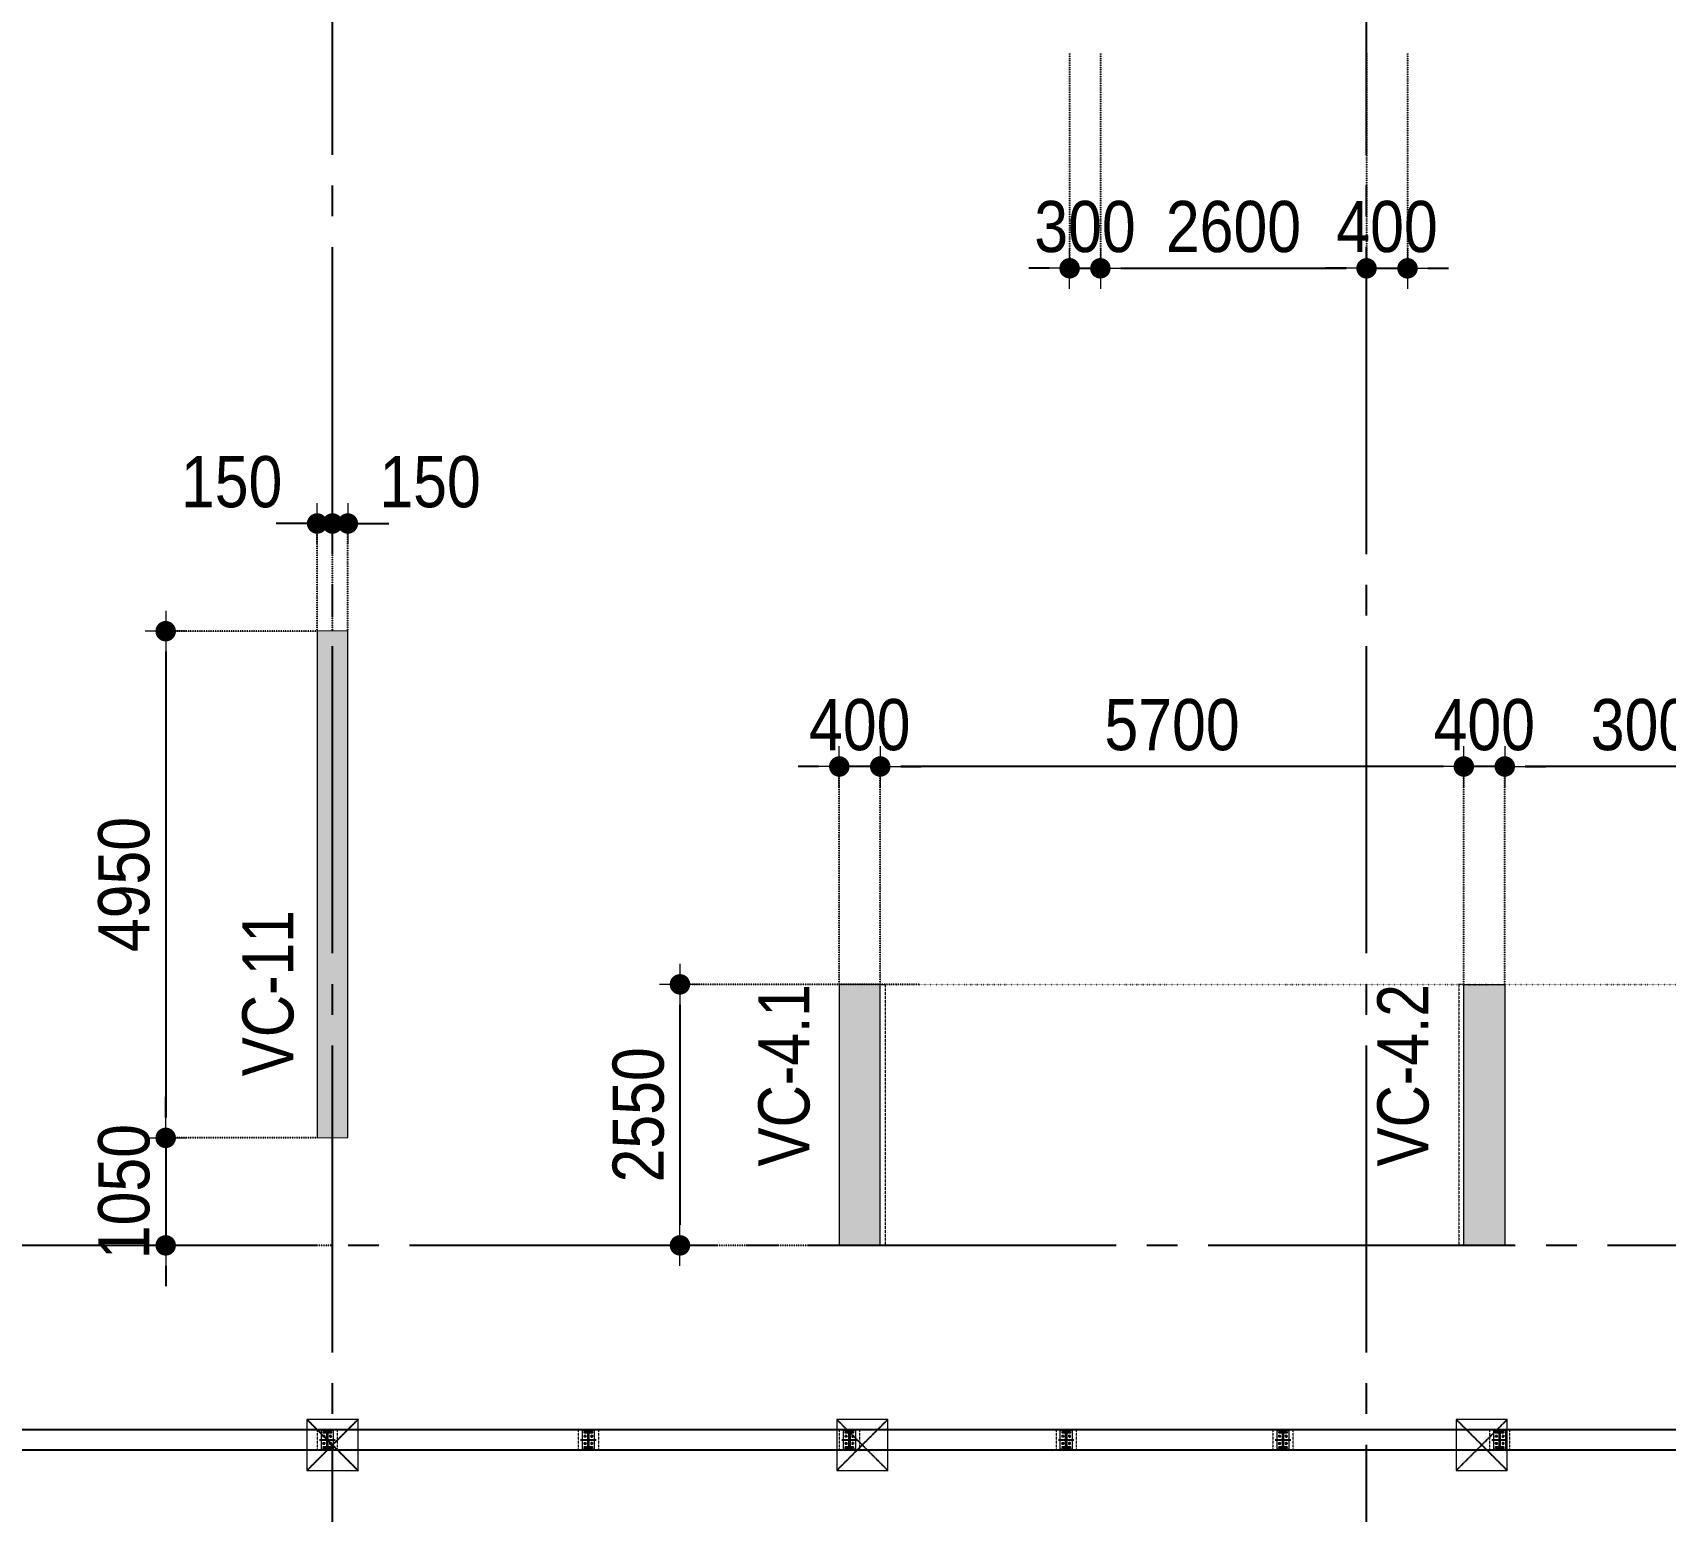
# Model space of a CAD drawing. Header units: millimetres. Extents: x -3973692 to -2843767, y 592734 to 838475.
# Drawn here: x -3506873 to -3490927, y 607383 to 621828 of the extents above; entities that cross this region are included whole.
import ezdxf
from ezdxf.enums import TextEntityAlignment as Align

# ---------------------------------------------------------------- set-up
doc = ezdxf.new("R2010")
doc.units = ezdxf.units.MM
doc.header["$MEASUREMENT"] = 0
doc.header["$PDMODE"] = 3
doc.header["$PDSIZE"] = -20
for name, pattern in [('CHG_XX_Cot_Tang 1$0$CENTER', [20.2, 12.7, -2.5, 2.5, -2.5]), ('CHG_XX_Cot_Tang 1$0$CENTER2', [28.575, 19.05, -3.175, 3.175, -3.175]), ('CHG_XX_Cot_Tang 1$0$MB_Luoi truc$0$HTT Hidden 21', [3, 2, -1]), ('CHG_XX_Luoi truc$0$MB_Luoi truc$0$Center101', [13, 10, -1, 1, -1]), ('DIVIDE2', [15.875, 6.35, -3.175, 0, -3.175, 0, -3.175]), ('DOT2', [0.125, 0, -0.125]), ('HIDDEN5', [2.8375, 1.25, -1.5875])]:
    doc.linetypes.add(name, pattern=pattern)
doc.layers.get('0').update_dxf_attribs({"lineweight": 9})
doc.layers.get('Defpoints').update_dxf_attribs({"color": 10, "lineweight": 0})
for name, color, linetype, lineweight in [("'S_General_Dim_1", 1, 'Continuous', 18), ("'S_General_Divide_3 Intermediate", 3, 'DIVIDE2', 40), ("CHG_XX_Cot_Tang 1$0$'S_Steel_Cont_2 Normal", 2, 'Continuous', 25), ("CHG_XX_Cot_Tang 1$0$'S_Steel_Cont_2 Normal_Plate", 150, 'Continuous', 15), ('CHG_XX_Cot_Tang 1$0$Cot thep', 51, 'Continuous', 15), ('CHG_XX_Cot_Tang 1$0$Net thay Tuong', 3, 'Continuous', 20), ('CHG_XX_Cot_Tang 1$0$NS-Pier', 150, 'Continuous', 9), ('CHG_XX_Cot_Tang 1$0$NS-Pier @ 1', 150, 'Continuous', 9), ('CHG_XX_Cot_Tang 1$0$NS-Pier @ 100', 150, 'Continuous', 9), ('CHG_XX_Cot_Tang 1$0$NS-Pier @ 150 VP1', 150, 'Continuous', 9), ('CHG_XX_Cot_Tang 1$0$NS-Pier @ 150 VP2', 150, 'Continuous', 9), ('CHG_XX_Cot_Tang 1$0$NS-Pier @ 150 VP3', 150, 'Continuous', 9), ('CHG_XX_Cot_Tang 1$0$NS-Pier @ 150 VP4', 150, 'Continuous', 9), ('CHG_XX_Cot_Tang 1$0$NS-Pier @ 150 VP5', 150, 'Continuous', 9), ('CHG_XX_Cot_Tang 1$0$NS-Pier @ 150 VP6', 150, 'Continuous', 9), ('CHG_XX_Cot_Tang 1$0$NS-Pier @ 150 VP7', 150, 'Continuous', 9), ('CHG_XX_Cot_Tang 1$0$NS-Pier @ 150 VP8', 150, 'Continuous', 9), ('CHG_XX_Cot_Tang 1$0$NS-Pier @ 150 VP9', 150, 'Continuous', 9), ('CHG_XX_Cot_Tang 1$0$NS-Pier @ 150 VPModel', 150, 'Continuous', 9), ('CHG_XX_Cot_Tang 1$0$NS-Pier @ 200 VP11', 150, 'Continuous', 9), ('CHG_XX_Cot_Tang 1$0$NS-Pier @ 200 VP12', 150, 'Continuous', 9), ('CHG_XX_Cot_Tang 1$0$NS-Pier @ 200 VP13', 150, 'Continuous', 9), ('CHG_XX_Cot_Tang 1$0$NS-Pier @ 200 VP14', 150, 'Continuous', 9), ('CHG_XX_Cot_Tang 1$0$NS-Pier @ 200 VP15', 150, 'Continuous', 9), ('CHG_XX_Cot_Tang 1$0$NS-Pier @ 200 VP16', 150, 'Continuous', 9), ('CHG_XX_Cot_Tang 1$0$NS-Pier @ 200 VP17', 150, 'Continuous', 9), ('CHG_XX_Cot_Tang 1$0$NS-Pier @ 200 VP18', 150, 'Continuous', 9), ('CHG_XX_Cot_Tang 1$0$NS-Pier @ 200 VP19', 150, 'Continuous', 9), ('CHG_XX_Cot_Tang 1$0$NS-Pier @ 200 VP21', 150, 'Continuous', 9), ('CHG_XX_Cot_Tang 1$0$NS-Pier @ 200 VP22', 150, 'Continuous', 9), ('CHG_XX_Cot_Tang 1$0$NS-Pier @ 200 VP23', 150, 'Continuous', 9), ('CHG_XX_Cot_Tang 1$0$NS-Pier @ 200 VP24', 150, 'Continuous', 9), ('CHG_XX_Cot_Tang 1$0$NS-Pier @ 200 VP25', 150, 'Continuous', 9), ('CHG_XX_Cot_Tang 1$0$NS-Pier @ 200 VP26', 150, 'Continuous', 9), ('CHG_XX_Cot_Tang 1$0$NS-Pier @ 200 VP27', 150, 'Continuous', 9), ('CHG_XX_Cot_Tang 1$0$NS-Pier @ 200 VP28', 150, 'Continuous', 9), ('CHG_XX_Cot_Tang 1$0$NS-Pier @ 200 VP30', 150, 'Continuous', 9), ('CHG_XX_Cot_Tang 1$0$NS-Pier @ 200 VP31', 150, 'Continuous', 9), ('CHG_XX_Cot_Tang 1$0$NS-Pier @ 200 VP32', 150, 'Continuous', 9), ('CHG_XX_Cot_Tang 1$0$NS-Pier @ 200 VP33', 150, 'Continuous', 9), ('CHG_XX_Cot_Tang 1$0$NS-Pier @ 200 VP34', 150, 'Continuous', 9), ('CHG_XX_Cot_Tang 1$0$NS-Pier @ 200 VP35', 150, 'Continuous', 9), ('CHG_XX_Cot_Tang 1$0$NS-Pier @ 200 VP36', 150, 'Continuous', 9), ('CHG_XX_Cot_Tang 1$0$NS-Pier @ 200 VP37', 150, 'Continuous', 9), ('CHG_XX_Cot_Tang 1$0$NS-Pier @ 200 VPModel', 150, 'Continuous', 9), ('CHG_XX_Cot_Tang 1$0$NS-Pier @ 350 VP10', 150, 'Continuous', 9), ('CHG_XX_Cot_Tang 1$0$NS-Pier @ 350 VP20', 150, 'Continuous', 9), ('CHG_XX_Cot_Tang 1$0$NS-Pier @ 350 VP29', 150, 'Continuous', 9), ('CHG_XX_Cot_Tang 1$0$NS-Pier @ 350 VPModel', 150, 'Continuous', 9), ('KTH', 154, 'Continuous', 9), ('TEXT', 7, 'Continuous', 15)]:
    doc.layers.add(name, color=color, linetype=linetype, lineweight=lineweight)
for name, color, linetype in [("CHG_XX_Cot_Tang 1$0$'S_Concrete_Center_1", 8, 'CHG_XX_Cot_Tang 1$0$CENTER2'), ("CHG_XX_Cot_Tang 1$0$'S_Steel_ Bold", 8, 'Continuous'), ('CHG_XX_Cot_Tang 1$0$cot 500 dung +850', 1, 'Continuous'), ('CHG_XX_Cot_Tang 1$0$Vach VH3', 3, 'Continuous'), ('CHG_XX_Luoi truc$0$Grid', 34, 'Continuous'), ('CHG_XX_Luoi truc$0$Grid Line', 251, 'CHG_XX_Luoi truc$0$MB_Luoi truc$0$Center101'), ('dim', 1, 'Continuous')]:
    doc.layers.add(name, color=color, linetype=linetype)
doc.styles.add('arial', font='arial.ttf', dxfattribs={"width": 0.85})
doc.styles.add('CHG_XX_Luoi truc$0$MB_Luoi truc$0$Grid A-F$0$VNI-HelveCB', font='')
doc.styles.add('TTP-HelCon', font='')
doc.styles.get('CHG_XX_Luoi truc$0$MB_Luoi truc$0$Grid A-F$0$VNI-HelveCB').set_extended_font_data('VNI-Helve-Condense', bold=True)
doc.styles.get('TTP-HelCon').set_extended_font_data('VNI-Helve-Condense')
doc.dimstyles.new('200', dxfattribs={"dimscale": 200, "dimtxt": 2.5, "dimasz": 1, "dimexe": 0, "dimexo": 0, "dimgap": 0.75, "dimtad": 1, "dimdec": 0, "dimrnd": 10, "dimzin": 9, "dimdsep": 46, "dimtxsty": 'arial', "dimblk1": 'DIMDOT', "dimblk2": 'DIMDOT', "dimsah": 1, "dimcen": 2, "dimdle": 3, "dimclre": 8, "dimclrt": 2, "dimadec": 0, "dimazin": 0, "dimtfac": 1, "dimtdec": 0, "dimtix": 1, "dimtmove": 2, "dimatfit": 3, "dimldrblk": 'DIMPIJL', "dimfxl": 1, "dimtvp": 1.8, "dimtolj": 1, "dimtzin": 0, "dimarcsym": 0})

# ---------------------------------------------------------------- blocks, each defined once
blk = doc.blocks.new('*U3260')
at = {"layer": 'CHG_XX_Cot_Tang 1$0$NS-Pier @ 1'}
h = blk.add_hatch(color=256, dxfattribs=at)
h.dxf.hatch_style = 1
h.paths.add_polyline_path([(400, 0), (0, 0), (0, -2550), (400, -2550)])
at = {"layer": 'CHG_XX_Cot_Tang 1$0$NS-Pier @ 100'}
h = blk.add_hatch(color=256, dxfattribs=at)
h.dxf.hatch_style = 1
h.paths.add_polyline_path([(400, 0), (0, 0), (0, -2550), (400, -2550)])
at = {"layer": 'CHG_XX_Cot_Tang 1$0$NS-Pier @ 150 VP1'}
h = blk.add_hatch(color=256, dxfattribs=at)
h.dxf.hatch_style = 1
h.paths.add_polyline_path([(400, 0), (0, 0), (0, -2550), (400, -2550)])
at = {"layer": 'CHG_XX_Cot_Tang 1$0$NS-Pier @ 150 VP2'}
h = blk.add_hatch(color=256, dxfattribs=at)
h.dxf.hatch_style = 1
h.paths.add_polyline_path([(400, 0), (0, 0), (0, -2550), (400, -2550)])
at = {"layer": 'CHG_XX_Cot_Tang 1$0$NS-Pier @ 150 VP3'}
h = blk.add_hatch(color=256, dxfattribs=at)
h.dxf.hatch_style = 1
h.paths.add_polyline_path([(400, 0), (0, 0), (0, -2550), (400, -2550)])
at = {"layer": 'CHG_XX_Cot_Tang 1$0$NS-Pier @ 150 VP4'}
h = blk.add_hatch(color=256, dxfattribs=at)
h.dxf.hatch_style = 1
h.paths.add_polyline_path([(400, 0), (0, 0), (0, -2550), (400, -2550)])
at = {"layer": 'CHG_XX_Cot_Tang 1$0$NS-Pier @ 150 VP5'}
h = blk.add_hatch(color=256, dxfattribs=at)
h.dxf.hatch_style = 1
h.paths.add_polyline_path([(400, 0), (0, 0), (0, -2550), (400, -2550)])
at = {"layer": 'CHG_XX_Cot_Tang 1$0$NS-Pier @ 150 VP6'}
h = blk.add_hatch(color=256, dxfattribs=at)
h.dxf.hatch_style = 1
h.paths.add_polyline_path([(400, 0), (0, 0), (0, -2550), (400, -2550)])
at = {"layer": 'CHG_XX_Cot_Tang 1$0$NS-Pier @ 150 VP7'}
h = blk.add_hatch(color=256, dxfattribs=at)
h.dxf.hatch_style = 1
h.paths.add_polyline_path([(400, 0), (0, 0), (0, -2550), (400, -2550)])
at = {"layer": 'CHG_XX_Cot_Tang 1$0$NS-Pier @ 150 VP8'}
h = blk.add_hatch(color=256, dxfattribs=at)
h.dxf.hatch_style = 1
h.paths.add_polyline_path([(400, 0), (0, 0), (0, -2550), (400, -2550)])
at = {"layer": 'CHG_XX_Cot_Tang 1$0$NS-Pier @ 150 VP9'}
h = blk.add_hatch(color=256, dxfattribs=at)
h.dxf.hatch_style = 1
h.paths.add_polyline_path([(400, 0), (0, 0), (0, -2550), (400, -2550)])
at = {"layer": 'CHG_XX_Cot_Tang 1$0$NS-Pier @ 150 VPModel'}
h = blk.add_hatch(color=256, dxfattribs=at)
h.dxf.hatch_style = 1
h.paths.add_polyline_path([(400, 0), (0, 0), (0, -2550), (400, -2550)])
at = {"layer": 'CHG_XX_Cot_Tang 1$0$NS-Pier @ 200 VP11'}
h = blk.add_hatch(color=256, dxfattribs=at)
h.dxf.hatch_style = 1
h.paths.add_polyline_path([(400, 0), (0, 0), (0, -2550), (400, -2550)])
at = {"layer": 'CHG_XX_Cot_Tang 1$0$NS-Pier @ 200 VP12'}
h = blk.add_hatch(color=256, dxfattribs=at)
h.dxf.hatch_style = 1
h.paths.add_polyline_path([(400, 0), (0, 0), (0, -2550), (400, -2550)])
at = {"layer": 'CHG_XX_Cot_Tang 1$0$NS-Pier @ 200 VP13'}
h = blk.add_hatch(color=256, dxfattribs=at)
h.dxf.hatch_style = 1
h.paths.add_polyline_path([(400, 0), (0, 0), (0, -2550), (400, -2550)])
at = {"layer": 'CHG_XX_Cot_Tang 1$0$NS-Pier @ 200 VP14'}
h = blk.add_hatch(color=256, dxfattribs=at)
h.dxf.hatch_style = 1
h.paths.add_polyline_path([(400, 0), (0, 0), (0, -2550), (400, -2550)])
at = {"layer": 'CHG_XX_Cot_Tang 1$0$NS-Pier @ 200 VP15'}
h = blk.add_hatch(color=256, dxfattribs=at)
h.dxf.hatch_style = 1
h.paths.add_polyline_path([(400, 0), (0, 0), (0, -2550), (400, -2550)])
at = {"layer": 'CHG_XX_Cot_Tang 1$0$NS-Pier @ 200 VP16'}
h = blk.add_hatch(color=256, dxfattribs=at)
h.dxf.hatch_style = 1
h.paths.add_polyline_path([(400, 0), (0, 0), (0, -2550), (400, -2550)])
at = {"layer": 'CHG_XX_Cot_Tang 1$0$NS-Pier @ 200 VP17'}
h = blk.add_hatch(color=256, dxfattribs=at)
h.dxf.hatch_style = 1
h.paths.add_polyline_path([(400, 0), (0, 0), (0, -2550), (400, -2550)])
at = {"layer": 'CHG_XX_Cot_Tang 1$0$NS-Pier @ 200 VP18'}
h = blk.add_hatch(color=256, dxfattribs=at)
h.dxf.hatch_style = 1
h.paths.add_polyline_path([(400, 0), (0, 0), (0, -2550), (400, -2550)])
at = {"layer": 'CHG_XX_Cot_Tang 1$0$NS-Pier @ 200 VP19'}
h = blk.add_hatch(color=256, dxfattribs=at)
h.dxf.hatch_style = 1
h.paths.add_polyline_path([(400, 0), (0, 0), (0, -2550), (400, -2550)])
at = {"layer": 'CHG_XX_Cot_Tang 1$0$NS-Pier @ 200 VP21'}
h = blk.add_hatch(color=256, dxfattribs=at)
h.dxf.hatch_style = 1
h.paths.add_polyline_path([(400, 0), (0, 0), (0, -2550), (400, -2550)])
at = {"layer": 'CHG_XX_Cot_Tang 1$0$NS-Pier @ 200 VP22'}
h = blk.add_hatch(color=256, dxfattribs=at)
h.dxf.hatch_style = 1
h.paths.add_polyline_path([(400, 0), (0, 0), (0, -2550), (400, -2550)])
at = {"layer": 'CHG_XX_Cot_Tang 1$0$NS-Pier @ 200 VP23'}
h = blk.add_hatch(color=256, dxfattribs=at)
h.dxf.hatch_style = 1
h.paths.add_polyline_path([(400, 0), (0, 0), (0, -2550), (400, -2550)])
at = {"layer": 'CHG_XX_Cot_Tang 1$0$NS-Pier @ 200 VP24'}
h = blk.add_hatch(color=256, dxfattribs=at)
h.dxf.hatch_style = 1
h.paths.add_polyline_path([(400, 0), (0, 0), (0, -2550), (400, -2550)])
at = {"layer": 'CHG_XX_Cot_Tang 1$0$NS-Pier @ 200 VP25'}
h = blk.add_hatch(color=256, dxfattribs=at)
h.dxf.hatch_style = 1
h.paths.add_polyline_path([(400, 0), (0, 0), (0, -2550), (400, -2550)])
at = {"layer": 'CHG_XX_Cot_Tang 1$0$NS-Pier @ 200 VP26'}
h = blk.add_hatch(color=256, dxfattribs=at)
h.dxf.hatch_style = 1
h.paths.add_polyline_path([(400, 0), (0, 0), (0, -2550), (400, -2550)])
at = {"layer": 'CHG_XX_Cot_Tang 1$0$NS-Pier @ 200 VP27'}
h = blk.add_hatch(color=256, dxfattribs=at)
h.dxf.hatch_style = 1
h.paths.add_polyline_path([(400, 0), (0, 0), (0, -2550), (400, -2550)])
at = {"layer": 'CHG_XX_Cot_Tang 1$0$NS-Pier @ 200 VP28'}
h = blk.add_hatch(color=256, dxfattribs=at)
h.dxf.hatch_style = 1
h.paths.add_polyline_path([(400, 0), (0, 0), (0, -2550), (400, -2550)])
at = {"layer": 'CHG_XX_Cot_Tang 1$0$NS-Pier @ 200 VP30'}
h = blk.add_hatch(color=256, dxfattribs=at)
h.dxf.hatch_style = 1
h.paths.add_polyline_path([(400, 0), (0, 0), (0, -2550), (400, -2550)])
at = {"layer": 'CHG_XX_Cot_Tang 1$0$NS-Pier @ 200 VP31'}
h = blk.add_hatch(color=256, dxfattribs=at)
h.dxf.hatch_style = 1
h.paths.add_polyline_path([(400, 0), (0, 0), (0, -2550), (400, -2550)])
at = {"layer": 'CHG_XX_Cot_Tang 1$0$NS-Pier @ 200 VP32'}
h = blk.add_hatch(color=256, dxfattribs=at)
h.dxf.hatch_style = 1
h.paths.add_polyline_path([(400, 0), (0, 0), (0, -2550), (400, -2550)])
at = {"layer": 'CHG_XX_Cot_Tang 1$0$NS-Pier @ 200 VP33'}
h = blk.add_hatch(color=256, dxfattribs=at)
h.dxf.hatch_style = 1
h.paths.add_polyline_path([(400, 0), (0, 0), (0, -2550), (400, -2550)])
at = {"layer": 'CHG_XX_Cot_Tang 1$0$NS-Pier @ 200 VP34'}
h = blk.add_hatch(color=256, dxfattribs=at)
h.dxf.hatch_style = 1
h.paths.add_polyline_path([(400, 0), (0, 0), (0, -2550), (400, -2550)])
at = {"layer": 'CHG_XX_Cot_Tang 1$0$NS-Pier @ 200 VP35'}
h = blk.add_hatch(color=256, dxfattribs=at)
h.dxf.hatch_style = 1
h.paths.add_polyline_path([(400, 0), (0, 0), (0, -2550), (400, -2550)])
at = {"layer": 'CHG_XX_Cot_Tang 1$0$NS-Pier @ 200 VP36'}
h = blk.add_hatch(color=256, dxfattribs=at)
h.dxf.hatch_style = 1
h.paths.add_polyline_path([(400, 0), (0, 0), (0, -2550), (400, -2550)])
at = {"layer": 'CHG_XX_Cot_Tang 1$0$NS-Pier @ 200 VP37'}
h = blk.add_hatch(color=256, dxfattribs=at)
h.dxf.hatch_style = 1
h.paths.add_polyline_path([(400, 0), (0, 0), (0, -2550), (400, -2550)])
at = {"layer": 'CHG_XX_Cot_Tang 1$0$NS-Pier @ 200 VPModel'}
h = blk.add_hatch(color=256, dxfattribs=at)
h.dxf.hatch_style = 1
h.paths.add_polyline_path([(400, 0), (0, 0), (0, -2550), (400, -2550)])
at = {"layer": 'CHG_XX_Cot_Tang 1$0$NS-Pier @ 350 VP10'}
h = blk.add_hatch(color=256, dxfattribs=at)
h.dxf.hatch_style = 1
h.paths.add_polyline_path([(400, 0), (0, 0), (0, -2550), (400, -2550)])
at = {"layer": 'CHG_XX_Cot_Tang 1$0$NS-Pier @ 350 VP20'}
h = blk.add_hatch(color=256, dxfattribs=at)
h.dxf.hatch_style = 1
h.paths.add_polyline_path([(400, 0), (0, 0), (0, -2550), (400, -2550)])
at = {"layer": 'CHG_XX_Cot_Tang 1$0$NS-Pier @ 350 VP29'}
h = blk.add_hatch(color=256, dxfattribs=at)
h.dxf.hatch_style = 1
h.paths.add_polyline_path([(400, 0), (0, 0), (0, -2550), (400, -2550)])
at = {"layer": 'CHG_XX_Cot_Tang 1$0$NS-Pier @ 350 VPModel'}
h = blk.add_hatch(color=256, dxfattribs=at)
h.dxf.hatch_style = 1
h.paths.add_polyline_path([(400, 0), (0, 0), (0, -2550), (400, -2550)])
blk = doc.blocks.new('CHG_XX_Cot_Tang 1$0$Block A_C450x2250')
at = {"layer": 'CHG_XX_Cot_Tang 1$0$NS-Pier', "color": 9, "linetype": 'CHG_XX_Cot_Tang 1$0$MB_Luoi truc$0$HTT Hidden 21'}
blk.add_lwpolyline([(0, 0), (-50, 0), (-50, -2550), (0, -2550)], dxfattribs=at)
at = {"layer": 'CHG_XX_Cot_Tang 1$0$NS-Pier'}
blk.add_lwpolyline([(400, -2550), (0, -2550), (0, 0), (400, 0)], close=True, dxfattribs=at)
blk.add_blockref('*U3260', (0, 0), dxfattribs=at)
blk = doc.blocks.new('CHG_XX_Cot_Tang 1$0$Block A_C4950x300')
at = {"layer": 'CHG_XX_Cot_Tang 1$0$NS-Pier', "true_color": 0xed1f24}
h = blk.add_hatch(color=240, dxfattribs=at)
h.dxf.hatch_style = 1
h.paths.add_polyline_path([(4953, -300), (4950, 0), (0, 0), (3, -300)])
at = {"layer": 'CHG_XX_Cot_Tang 1$0$NS-Pier'}
blk.add_lwpolyline([(4953, -300), (4950, 0), (0, 0), (3, -300)], close=True, dxfattribs=at)
blk = doc.blocks.new('CHG_XX_Cot_Tang 1$0$500x500')
at = {"color": 1, "linetype": 'CHG_XX_Cot_Tang 1$0$MB_Luoi truc$0$HTT Hidden 21'}
for p, q in [((250, 250), (-250, -250)), ((-250, 250), (250, -250))]:
    blk.add_line(p, q, dxfattribs=at)
at = {"layer": 'CHG_XX_Cot_Tang 1$0$NS-Pier', "color": 1}
blk.add_lwpolyline([(250, -250), (250, 250), (-250, 250), (-250, -250)], close=True, dxfattribs=at)
blk = doc.blocks.new('*U2973')
at = {"layer": "CHG_XX_Cot_Tang 1$0$'S_Steel_ Bold", "linetype": 'CHG_XX_Cot_Tang 1$0$CENTER', "ltscale": 0.05}
for p, q in [((-13, 0), (13, 0)), ((0, 13), (0, -13))]:
    blk.add_line(p, q, dxfattribs=at)
at = {"layer": "CHG_XX_Cot_Tang 1$0$'S_Steel_ Bold", "color": 1}
blk.add_circle((0, 0), 7, dxfattribs=at)
blk = doc.blocks.new('CHG_XX_Cot_Tang 1$0$A$C42BB3C5E')
at = {"color": 8, "linetype": 'CHG_XX_Cot_Tang 1$0$MB_Luoi truc$0$HTT Hidden 21'}
blk.add_lwpolyline([(-75, -113), (125, -113), (125, 87), (-75, 87)], close=True, dxfattribs=at)
at = {"layer": "CHG_XX_Cot_Tang 1$0$'S_Concrete_Center_1"}
for p, q in [((25, 63), (25, -88)), ((125, -13), (-83, -13))]:
    blk.add_line(p, q, dxfattribs=at)
at = {"layer": "CHG_XX_Cot_Tang 1$0$'S_Steel_Cont_2 Normal"}
blk.add_lwpolyline([(-37, -15, 0.414214), (-43, -21), (-43, -50), (-50, -50), (-50, 25), (-43, 25), (-43, -4, 0.414214), (-37, -10), (87, -10, 0.414214), (93, -4), (93, 25), (100, 25), (100, -50), (93, -50), (93, -21, 0.414214), (87, -15)], format="xyb", close=True, dxfattribs=at)
at = {"layer": "CHG_XX_Cot_Tang 1$0$'S_Steel_Cont_2 Normal_Plate"}
blk.add_lwpolyline([(115, 45), (115, -70), (-65, -70), (-65, 45)], close=True, dxfattribs=at)
at = {"layer": "CHG_XX_Cot_Tang 1$0$'S_Steel_ Bold"}
for p in [(-10, 20), (60, 20)]:
    blk.add_blockref('*U2973', p, dxfattribs=at)
at = {"layer": "CHG_XX_Cot_Tang 1$0$'S_Steel_ Bold", "xscale": -1, "rotation": 180}
for p in [(-10, -45), (60, -45)]:
    blk.add_blockref('*U2973', p, dxfattribs=at)
blk = doc.blocks.new('CHG_XX_Cot_Tang 1$0$net pergola')
at = {"layer": 'CHG_XX_Cot_Tang 1$0$Net thay Tuong', "rotation": 90}
for p in [(10069, -53425), (12619, -53425), (15169, -53425), (17286, -53425), (19403, -53425), (21520, -53425)]:
    blk.add_blockref('CHG_XX_Cot_Tang 1$0$A$C42BB3C5E', p, dxfattribs=at)
blk = doc.blocks.new('*U2841')
at = {"layer": 'CHG_XX_Luoi truc$0$Grid Line'}
blk.add_line((0, 0), (0, 608), dxfattribs=at)
at = {"layer": 'CHG_XX_Luoi truc$0$Grid', "lineweight": -2, "style": 'CHG_XX_Luoi truc$0$MB_Luoi truc$0$Grid A-F$0$VNI-HelveCB'}
for tag, p in [('GRIDSUB', (0, 617)), ('GRID', (0, -9))]:
    blk.add_attdef(tag, text='', height=5, dxfattribs=at).set_placement(p, align=Align.MIDDLE)
blk = doc.blocks.new('*U2843')
at = {"layer": 'CHG_XX_Luoi truc$0$Grid Line'}
blk.add_line((0, 0), (0, 438), dxfattribs=at)
at = {"layer": 'CHG_XX_Luoi truc$0$Grid', "lineweight": -2, "style": 'CHG_XX_Luoi truc$0$MB_Luoi truc$0$Grid A-F$0$VNI-HelveCB'}
for tag, p in [('GRIDSUB', (0, 447)), ('GRID', (0, -9))]:
    blk.add_attdef(tag, text='', height=5, dxfattribs=at).set_placement(p, align=Align.MIDDLE)
blk = doc.blocks.new('CHG_XX_Luoi truc')
at = {"layer": 'CHG_XX_Luoi truc$0$Grid', "xscale": 300, "yscale": 300, "zscale": 300}
for p in [(44550, -12747), (54650, -12747)]:
    blk.add_blockref('*U2841', p, dxfattribs=at)
at = {"layer": 'CHG_XX_Luoi truc$0$Grid', "xscale": 300.0000000000013, "yscale": 300.0000000000013, "zscale": 300.0000000000013, "rotation": 90}
blk.add_blockref('*U2843', (110703, 0), dxfattribs=at)
blk = doc.blocks.new('CHG_XX_Cot_Tang 1')
at = {"layer": 'CHG_XX_Cot_Tang 1$0$Vach VH3'}
for p, q in [((32550, -1800), (101350, -1800)), ((101550, -2000), (32350, -2000))]:
    blk.add_line(p, q, dxfattribs=at)
at = {"layer": 'CHG_XX_Cot_Tang 1$0$cot 500 dung +850'}
for p in [(44550, -1950), (49725, -1950), (55775, -1950)]:
    blk.add_blockref('CHG_XX_Cot_Tang 1$0$500x500', p, dxfattribs=at)
at = {"layer": 'CHG_XX_Cot_Tang 1$0$Cot thep'}
blk.add_blockref('CHG_XX_Cot_Tang 1$0$net pergola', (34418.2, 51500), dxfattribs=at)
at = {"layer": 'CHG_XX_Cot_Tang 1$0$NS-Pier'}
for name, p in [('CHG_XX_Luoi truc', (0, 0)), ('CHG_XX_Cot_Tang 1$0$Block A_C450x2250', (55600, 2550))]:
    blk.add_blockref(name, p, dxfattribs=at)
at = {"layer": 'CHG_XX_Cot_Tang 1$0$NS-Pier', "rotation": 90}
blk.add_blockref('CHG_XX_Cot_Tang 1$0$Block A_C4950x300', (44400, 1050), dxfattribs=at)
at = {"layer": 'CHG_XX_Cot_Tang 1$0$NS-Pier', "xscale": -1}
blk.add_blockref('CHG_XX_Cot_Tang 1$0$Block A_C450x2250', (49900, 2550), dxfattribs=at)
blk = doc.blocks.new('DIMDOT')
for p, q in [((0, -1), (0, 1)), ((1, 0), (-1, 0))]:
    blk.add_line(p, q)
at = {"const_width": 0.5}
blk.add_lwpolyline([(-0.25, 0, 1), (0.25, 0, 1)], format="xyb", close=True, dxfattribs=at)
blk = doc.blocks.new('*D291')
at = {"layer": "'S_General_Dim_1", "color": 8, "linetype": 'HIDDEN5', "lineweight": -2, "transparency": 16777216}
for p, q in [((-3498219, 612531), (-3500551, 612531)), ((-3498219, 609981), (-3500551, 609981))]:
    blk.add_line(p, q, dxfattribs=at)
at = {"layer": "'S_General_Dim_1", "color": 0, "lineweight": -2, "transparency": 16777216}
blk.add_line((-3500551, 612331), (-3500551, 610181), dxfattribs=at)
at = {"layer": 'Defpoints', "color": 0, "transparency": 16777216}
for p in [(-3498219, 612531), (-3500551, 609981), (-3498219, 609981)]:
    blk.add_point(p, dxfattribs=at)
at = {"layer": "'S_General_Dim_1", "color": 0, "lineweight": -2, "transparency": 16777216, "xscale": 200, "yscale": 200, "zscale": 200}
for p, rotation in [((-3500551, 612531), 90), ((-3500551, 609981), 270)]:
    blk.add_blockref('DIMDOT', p, dxfattribs=dict(at, rotation=rotation))
at = {"layer": "'S_General_Dim_1", "color": 2, "transparency": 16777216, "insert": (-3500956, 611256), "char_height": 500, "attachment_point": 5, "rotation": 90, "style": 'arial'}
blk.add_mtext('\\A1;2550', dxfattribs=at)
blk = doc.blocks.new('DIMPIJL')
at = {"linetype": 'ByBlock'}
blk.add_solid([(-2.5, 0.417), (-2.5, -0.417), (0, 0)], dxfattribs=at)
blk = doc.blocks.new('*D308')
at = {"layer": "'S_General_Dim_1", "color": 8, "linetype": 'HIDDEN5', "lineweight": -2, "transparency": 16777216}
for p, q in [((-3492495, 612531), (-3492495, 614659)), ((-3489495, 612531), (-3489495, 614659))]:
    blk.add_line(p, q, dxfattribs=at)
at = {"layer": "'S_General_Dim_1", "color": 0, "lineweight": -2, "transparency": 16777216}
blk.add_line((-3489695, 614659), (-3492295, 614659), dxfattribs=at)
at = {"layer": 'Defpoints', "color": 0, "transparency": 16777216}
for p in [(-3492495, 614659), (-3492495, 612531), (-3489495, 612531)]:
    blk.add_point(p, dxfattribs=at)
at = {"layer": "'S_General_Dim_1", "color": 0, "lineweight": -2, "transparency": 16777216, "xscale": 200, "yscale": 200, "zscale": 200, "rotation": 180}
blk.add_blockref('DIMDOT', (-3492495, 614659), dxfattribs=at)
at = {"layer": "'S_General_Dim_1", "color": 0, "lineweight": -2, "transparency": 16777216, "xscale": 200, "yscale": 200, "zscale": 200}
blk.add_blockref('DIMDOT', (-3489495, 614659), dxfattribs=at)
at = {"layer": "'S_General_Dim_1", "color": 2, "transparency": 16777216, "insert": (-3490995, 615065), "char_height": 500, "attachment_point": 5, "style": 'arial'}
blk.add_mtext('\\A1;3000', dxfattribs=at)
blk = doc.blocks.new('*D309')
at = {"layer": "'S_General_Dim_1", "color": 0, "lineweight": -2, "transparency": 16777216}
for p, q in [((-3493095, 614659), (-3493295, 614659)), ((-3492495, 614659), (-3492895, 614659)), ((-3492295, 614659), (-3492095, 614659))]:
    blk.add_line(p, q, dxfattribs=at)
at = {"layer": "'S_General_Dim_1", "color": 8, "linetype": 'HIDDEN5', "lineweight": -2, "transparency": 16777216}
for p, q in [((-3492895, 612531), (-3492895, 614659)), ((-3492495, 612531), (-3492495, 614659))]:
    blk.add_line(p, q, dxfattribs=at)
at = {"layer": 'Defpoints', "color": 0, "transparency": 16777216}
for p in [(-3492895, 614659), (-3492895, 612531), (-3492495, 612531)]:
    blk.add_point(p, dxfattribs=at)
at = {"layer": "'S_General_Dim_1", "color": 0, "lineweight": -2, "transparency": 16777216, "xscale": 200, "yscale": 200, "zscale": 200}
blk.add_blockref('DIMDOT', (-3492895, 614659), dxfattribs=at)
at = {"layer": "'S_General_Dim_1", "color": 0, "lineweight": -2, "transparency": 16777216, "xscale": 200, "yscale": 200, "zscale": 200, "rotation": 180}
blk.add_blockref('DIMDOT', (-3492495, 614659), dxfattribs=at)
at = {"layer": "'S_General_Dim_1", "color": 2, "transparency": 16777216, "insert": (-3492695, 615065), "char_height": 500, "attachment_point": 5, "style": 'arial'}
blk.add_mtext('\\A1;400', dxfattribs=at)
blk = doc.blocks.new('*D310')
at = {"layer": "'S_General_Dim_1", "color": 8, "linetype": 'HIDDEN5', "lineweight": -2, "transparency": 16777216}
for p, q in [((-3498595, 612531), (-3498595, 614659)), ((-3492895, 612531), (-3492895, 614659))]:
    blk.add_line(p, q, dxfattribs=at)
at = {"layer": "'S_General_Dim_1", "color": 0, "lineweight": -2, "transparency": 16777216}
blk.add_line((-3493095, 614659), (-3498395, 614659), dxfattribs=at)
at = {"layer": 'Defpoints', "color": 0, "transparency": 16777216}
for p in [(-3498595, 614659), (-3498595, 612531), (-3492895, 612531)]:
    blk.add_point(p, dxfattribs=at)
at = {"layer": "'S_General_Dim_1", "color": 0, "lineweight": -2, "transparency": 16777216, "xscale": 200, "yscale": 200, "zscale": 200, "rotation": 180}
blk.add_blockref('DIMDOT', (-3498595, 614659), dxfattribs=at)
at = {"layer": "'S_General_Dim_1", "color": 0, "lineweight": -2, "transparency": 16777216, "xscale": 200, "yscale": 200, "zscale": 200}
blk.add_blockref('DIMDOT', (-3492895, 614659), dxfattribs=at)
at = {"layer": "'S_General_Dim_1", "color": 2, "transparency": 16777216, "insert": (-3495745, 615065), "char_height": 500, "attachment_point": 5, "style": 'arial'}
blk.add_mtext('\\A1;5700', dxfattribs=at)
blk = doc.blocks.new('*D311')
at = {"layer": "'S_General_Dim_1", "color": 0, "lineweight": -2, "transparency": 16777216}
for p, q in [((-3499195, 614659), (-3499395, 614659)), ((-3498595, 614659), (-3498995, 614659)), ((-3498395, 614659), (-3498195, 614659))]:
    blk.add_line(p, q, dxfattribs=at)
at = {"layer": "'S_General_Dim_1", "color": 8, "linetype": 'HIDDEN5', "lineweight": -2, "transparency": 16777216}
for p, q in [((-3498995, 612531), (-3498995, 614659)), ((-3498595, 612531), (-3498595, 614659))]:
    blk.add_line(p, q, dxfattribs=at)
at = {"layer": 'Defpoints', "color": 0, "transparency": 16777216}
for p in [(-3498995, 614659), (-3498995, 612531), (-3498595, 612531)]:
    blk.add_point(p, dxfattribs=at)
at = {"layer": "'S_General_Dim_1", "color": 0, "lineweight": -2, "transparency": 16777216, "xscale": 200, "yscale": 200, "zscale": 200}
blk.add_blockref('DIMDOT', (-3498995, 614659), dxfattribs=at)
at = {"layer": "'S_General_Dim_1", "color": 0, "lineweight": -2, "transparency": 16777216, "xscale": 200, "yscale": 200, "zscale": 200, "rotation": 180}
blk.add_blockref('DIMDOT', (-3498595, 614659), dxfattribs=at)
at = {"layer": "'S_General_Dim_1", "color": 2, "transparency": 16777216, "insert": (-3498795, 615065), "char_height": 500, "attachment_point": 5, "style": 'arial'}
blk.add_mtext('\\A1;400', dxfattribs=at)
blk = doc.blocks.new('*D314')
at = {"layer": "'S_General_Dim_1", "color": 8, "linetype": 'HIDDEN5', "lineweight": -2, "transparency": 16777216}
for p, q in [((-3504095, 615981), (-3505574, 615981)), ((-3504095, 611031), (-3505574, 611031))]:
    blk.add_line(p, q, dxfattribs=at)
at = {"layer": "'S_General_Dim_1", "color": 0, "lineweight": -2, "transparency": 16777216}
blk.add_line((-3505574, 615781), (-3505574, 611231), dxfattribs=at)
at = {"layer": 'Defpoints', "color": 0, "transparency": 16777216}
for p in [(-3504095, 615981), (-3505574, 611031), (-3504095, 611031)]:
    blk.add_point(p, dxfattribs=at)
at = {"layer": "'S_General_Dim_1", "color": 0, "lineweight": -2, "transparency": 16777216, "xscale": 200, "yscale": 200, "zscale": 200}
for p, rotation in [((-3505574, 615981), 90), ((-3505574, 611031), 270)]:
    blk.add_blockref('DIMDOT', p, dxfattribs=dict(at, rotation=rotation))
at = {"layer": "'S_General_Dim_1", "color": 2, "transparency": 16777216, "insert": (-3505980, 613506), "char_height": 500, "attachment_point": 5, "rotation": 90, "style": 'arial'}
blk.add_mtext('\\A1;4950', dxfattribs=at)
blk = doc.blocks.new('*D315')
at = {"layer": "'S_General_Dim_1", "color": 0, "lineweight": -2, "transparency": 16777216}
for p, q in [((-3505574, 611231), (-3505574, 611431)), ((-3505574, 611031), (-3505574, 609981)), ((-3505574, 609781), (-3505574, 609581))]:
    blk.add_line(p, q, dxfattribs=at)
at = {"layer": "'S_General_Dim_1", "color": 8, "linetype": 'HIDDEN5', "lineweight": -2, "transparency": 16777216}
for p, q in [((-3504095, 611031), (-3505574, 611031)), ((-3503945, 609981), (-3505574, 609981))]:
    blk.add_line(p, q, dxfattribs=at)
at = {"layer": 'Defpoints', "color": 0, "transparency": 16777216}
for p in [(-3504095, 611031), (-3505574, 609981), (-3503945, 609981)]:
    blk.add_point(p, dxfattribs=at)
at = {"layer": "'S_General_Dim_1", "color": 0, "lineweight": -2, "transparency": 16777216, "xscale": 200, "yscale": 200, "zscale": 200}
for p, rotation in [((-3505574, 611031), 270), ((-3505574, 609981), 90)]:
    blk.add_blockref('DIMDOT', p, dxfattribs=dict(at, rotation=rotation))
at = {"layer": "'S_General_Dim_1", "color": 2, "transparency": 16777216, "insert": (-3505980, 610506), "char_height": 500, "attachment_point": 5, "rotation": 90, "style": 'arial'}
blk.add_mtext('\\A1;1050', dxfattribs=at)
blk = doc.blocks.new('*D327')
at = {"layer": "'S_General_Dim_1", "color": 0, "lineweight": -2, "transparency": 16777216}
for p, q in [((-3504295, 617033), (-3504495, 617033)), ((-3504095, 617033), (-3503945, 617033)), ((-3503745, 617033), (-3503545, 617033))]:
    blk.add_line(p, q, dxfattribs=at)
at = {"layer": "'S_General_Dim_1", "color": 8, "linetype": 'HIDDEN5', "lineweight": -2, "transparency": 16777216}
for p, q in [((-3504095, 615981), (-3504095, 617033)), ((-3503945, 615981), (-3503945, 617033))]:
    blk.add_line(p, q, dxfattribs=at)
at = {"layer": 'Defpoints', "color": 0, "transparency": 16777216}
for p in [(-3503945, 617033), (-3504095, 615981), (-3503945, 615981)]:
    blk.add_point(p, dxfattribs=at)
at = {"layer": "'S_General_Dim_1", "color": 0, "lineweight": -2, "transparency": 16777216, "xscale": 200, "yscale": 200, "zscale": 200}
blk.add_blockref('DIMDOT', (-3504095, 617033), dxfattribs=at)
at = {"layer": "'S_General_Dim_1", "color": 0, "lineweight": -2, "transparency": 16777216, "xscale": 200, "yscale": 200, "zscale": 200, "rotation": 180}
blk.add_blockref('DIMDOT', (-3503945, 617033), dxfattribs=at)
at = {"layer": "'S_General_Dim_1", "color": 2, "transparency": 16777216, "insert": (-3504930, 617438), "char_height": 500, "attachment_point": 5, "style": 'arial'}
blk.add_mtext('\\A1;150', dxfattribs=at)
blk = doc.blocks.new('*D328')
at = {"layer": "'S_General_Dim_1", "color": 0, "lineweight": -2, "transparency": 16777216}
for p, q in [((-3504145, 617033), (-3504345, 617033)), ((-3503945, 617033), (-3503795, 617033)), ((-3503595, 617033), (-3503395, 617033))]:
    blk.add_line(p, q, dxfattribs=at)
at = {"layer": "'S_General_Dim_1", "color": 8, "linetype": 'HIDDEN5', "lineweight": -2, "transparency": 16777216}
for p, q in [((-3503945, 615981), (-3503945, 617033)), ((-3503795, 615984), (-3503795, 617033))]:
    blk.add_line(p, q, dxfattribs=at)
at = {"layer": 'Defpoints', "color": 0, "transparency": 16777216}
for p in [(-3503795, 617033), (-3503945, 615981), (-3503795, 615984)]:
    blk.add_point(p, dxfattribs=at)
at = {"layer": "'S_General_Dim_1", "color": 0, "lineweight": -2, "transparency": 16777216, "xscale": 200, "yscale": 200, "zscale": 200}
blk.add_blockref('DIMDOT', (-3503945, 617033), dxfattribs=at)
at = {"layer": "'S_General_Dim_1", "color": 0, "lineweight": -2, "transparency": 16777216, "xscale": 200, "yscale": 200, "zscale": 200, "rotation": 180}
blk.add_blockref('DIMDOT', (-3503795, 617033), dxfattribs=at)
at = {"layer": "'S_General_Dim_1", "color": 2, "transparency": 16777216, "insert": (-3502992, 617438), "char_height": 500, "attachment_point": 5, "style": 'arial'}
blk.add_mtext('\\A1;150', dxfattribs=at)
blk = doc.blocks.new('c')
at = {"layer": 'TEXT', "color": 3, "style": 'TTP-HelCon'}
for s, p in [('VC-11', (-55381, 1652)), ('VC-4.1', (-50341, 770)), ('VC-4.2', (-44295, 770))]:
    blk.add_text(s, height=500, rotation=90, dxfattribs=at).set_placement(p)
blk = doc.blocks.new('*D2638')
at = {"layer": 'Defpoints', "color": 0, "transparency": 16777216}
for p in [(-3496745, 621626), (-3496445, 621626), (-3496445, 619526)]:
    blk.add_point(p, dxfattribs=at)
at = {"layer": 'KTH', "color": 8, "linetype": 'HIDDEN5', "lineweight": -2, "transparency": 16777216}
for p, q in [((-3496745, 621626), (-3496745, 619526)), ((-3496445, 621626), (-3496445, 619526))]:
    blk.add_line(p, q, dxfattribs=at)
at = {"layer": 'KTH', "color": 0, "lineweight": -2, "transparency": 16777216}
for p, q in [((-3496945, 619526), (-3497145, 619526)), ((-3496745, 619526), (-3496445, 619526)), ((-3496245, 619526), (-3496045, 619526))]:
    blk.add_line(p, q, dxfattribs=at)
at = {"layer": 'KTH', "color": 0, "lineweight": -2, "transparency": 16777216, "xscale": 200, "yscale": 200, "zscale": 200}
blk.add_blockref('DIMDOT', (-3496745, 619526), dxfattribs=at)
at = {"layer": 'KTH', "color": 0, "lineweight": -2, "transparency": 16777216, "xscale": 200, "yscale": 200, "zscale": 200, "rotation": 180}
blk.add_blockref('DIMDOT', (-3496445, 619526), dxfattribs=at)
at = {"layer": 'KTH', "color": 2, "transparency": 16777216, "insert": (-3496595, 619931), "char_height": 500, "attachment_point": 5, "style": 'arial'}
blk.add_mtext('\\A1;300', dxfattribs=at)
blk = doc.blocks.new('*D2639')
at = {"layer": 'Defpoints', "color": 0, "transparency": 16777216}
for p in [(-3496445, 621626), (-3493845, 621626), (-3493845, 619526)]:
    blk.add_point(p, dxfattribs=at)
at = {"layer": 'KTH', "color": 8, "linetype": 'HIDDEN5', "lineweight": -2, "transparency": 16777216}
for p, q in [((-3496445, 621626), (-3496445, 619526)), ((-3493845, 621626), (-3493845, 619526))]:
    blk.add_line(p, q, dxfattribs=at)
at = {"layer": 'KTH', "color": 0, "lineweight": -2, "transparency": 16777216}
blk.add_line((-3496245, 619526), (-3494045, 619526), dxfattribs=at)
at = {"layer": 'KTH', "color": 0, "lineweight": -2, "transparency": 16777216, "xscale": 200, "yscale": 200, "zscale": 200, "rotation": 180}
blk.add_blockref('DIMDOT', (-3496445, 619526), dxfattribs=at)
at = {"layer": 'KTH', "color": 0, "lineweight": -2, "transparency": 16777216, "xscale": 200, "yscale": 200, "zscale": 200}
blk.add_blockref('DIMDOT', (-3493845, 619526), dxfattribs=at)
at = {"layer": 'KTH', "color": 2, "transparency": 16777216, "insert": (-3495145, 619931), "char_height": 500, "attachment_point": 5, "style": 'arial'}
blk.add_mtext('\\A1;2600', dxfattribs=at)
blk = doc.blocks.new('*D2640')
at = {"layer": 'Defpoints', "color": 0, "transparency": 16777216}
for p in [(-3493845, 621626), (-3493445, 621626), (-3493445, 619526)]:
    blk.add_point(p, dxfattribs=at)
at = {"layer": 'KTH', "color": 8, "linetype": 'HIDDEN5', "lineweight": -2, "transparency": 16777216}
for p, q in [((-3493845, 621626), (-3493845, 619526)), ((-3493445, 621626), (-3493445, 619526))]:
    blk.add_line(p, q, dxfattribs=at)
at = {"layer": 'KTH', "color": 0, "lineweight": -2, "transparency": 16777216}
for p, q in [((-3494045, 619526), (-3494245, 619526)), ((-3493845, 619526), (-3493445, 619526)), ((-3493245, 619526), (-3493045, 619526))]:
    blk.add_line(p, q, dxfattribs=at)
at = {"layer": 'KTH', "color": 0, "lineweight": -2, "transparency": 16777216, "xscale": 200, "yscale": 200, "zscale": 200}
blk.add_blockref('DIMDOT', (-3493845, 619526), dxfattribs=at)
at = {"layer": 'KTH', "color": 0, "lineweight": -2, "transparency": 16777216, "xscale": 200, "yscale": 200, "zscale": 200, "rotation": 180}
blk.add_blockref('DIMDOT', (-3493445, 619526), dxfattribs=at)
at = {"layer": 'KTH', "color": 2, "transparency": 16777216, "insert": (-3493645, 619931), "char_height": 500, "attachment_point": 5, "style": 'arial'}
blk.add_mtext('\\A1;400', dxfattribs=at)

msp = doc.modelspace()

# ---------------------------------------------------------------- linework, layer by layer
at = {"layer": 'dim', "linetype": 'DOT2', "ltscale": 10}
msp.add_line((-3498595.2, 612531), (-3467145.2, 612531), dxfattribs=at)

# ---------------------------------------------------------------- block references
at = {"layer": "'S_General_Divide_3 Intermediate"}
msp.add_blockref('CHG_XX_Cot_Tang 1', (-3548495.2, 609981), dxfattribs=at)
at = {"layer": 'TEXT'}
msp.add_blockref('c', (-3448945.2, 609981), dxfattribs=at)

# ---------------------------------------------------------------- dimensions: what is measured, and where the dimension line sits
at = {"layer": "'S_General_Dim_1"}
for base, p1, p2, picture, middle in [((-3503945.2, 617032.6), (-3504095.2, 615981), (-3503945.2, 615981), '*D327', (-3504930, 617437.9)), ((-3503795.2, 617032.6), (-3503945.2, 615981), (-3503795.2, 615983.9), '*D328', (-3502992.4, 617437.9))]:
    dim = msp.add_linear_dim(base=base, p1=p1, p2=p2, dimstyle='200', dxfattribs=at)
    dim.commit()
    dim.dimension.update_dxf_attribs({"geometry": picture, "text_midpoint": middle, "dimtype": 160})
for base, p1, p2, picture, middle in [((-3505574.5, 611031), (-3504095.2, 615981), (-3504095.2, 611031), '*D314', (-3505979.8, 613506)), ((-3500550.7, 609981), (-3498219.2, 612531), (-3498219.2, 609981), '*D291', (-3500956, 611256)), ((-3505574.5, 609981), (-3504095.2, 611031), (-3503945.2, 609981), '*D315', (-3505979.8, 610506))]:
    dim = msp.add_linear_dim(base=base, p1=p1, p2=p2, angle=90, dimstyle='200', dxfattribs=at)
    dim.commit()
    dim.dimension.update_dxf_attribs({"geometry": picture, "text_midpoint": middle})
for base, p1, p2, picture, middle in [((-3498995.2, 614659.3), (-3498595.2, 612531), (-3498995.2, 612531), '*D311', (-3498795.2, 615064.6)), ((-3498595.2, 614659.3), (-3492895.2, 612531), (-3498595.2, 612531), '*D310', (-3495745.2, 615064.6)), ((-3492895.2, 614659.3), (-3492495.2, 612531), (-3492895.2, 612531), '*D309', (-3492695.2, 615064.6)), ((-3492495.2, 614659.3), (-3489495.2, 612531), (-3492495.2, 612531), '*D308', (-3490995.2, 615064.8))]:
    dim = msp.add_linear_dim(base=base, p1=p1, p2=p2, dimstyle='200', dxfattribs=at)
    dim.commit()
    dim.dimension.update_dxf_attribs({"geometry": picture, "text_midpoint": middle})
at = {"layer": 'KTH'}
for base, p1, p2, picture, middle in [((-3496445.2, 619525.6), (-3496745.2, 621625.6), (-3496445.2, 621625.6), '*D2638', (-3496595.2, 619931.1)), ((-3493845.2, 619525.6), (-3496445.2, 621625.6), (-3493845.2, 621625.6), '*D2639', (-3495145.2, 619930.9)), ((-3493445.2, 619525.6), (-3493845.2, 621625.6), (-3493445.2, 621625.6), '*D2640', (-3493645.2, 619930.9))]:
    dim = msp.add_linear_dim(base=base, p1=p1, p2=p2, dimstyle='200', dxfattribs=at)
    dim.commit()
    dim.dimension.update_dxf_attribs({"geometry": picture, "text_midpoint": middle})

doc.saveas('drawing.dxf')
